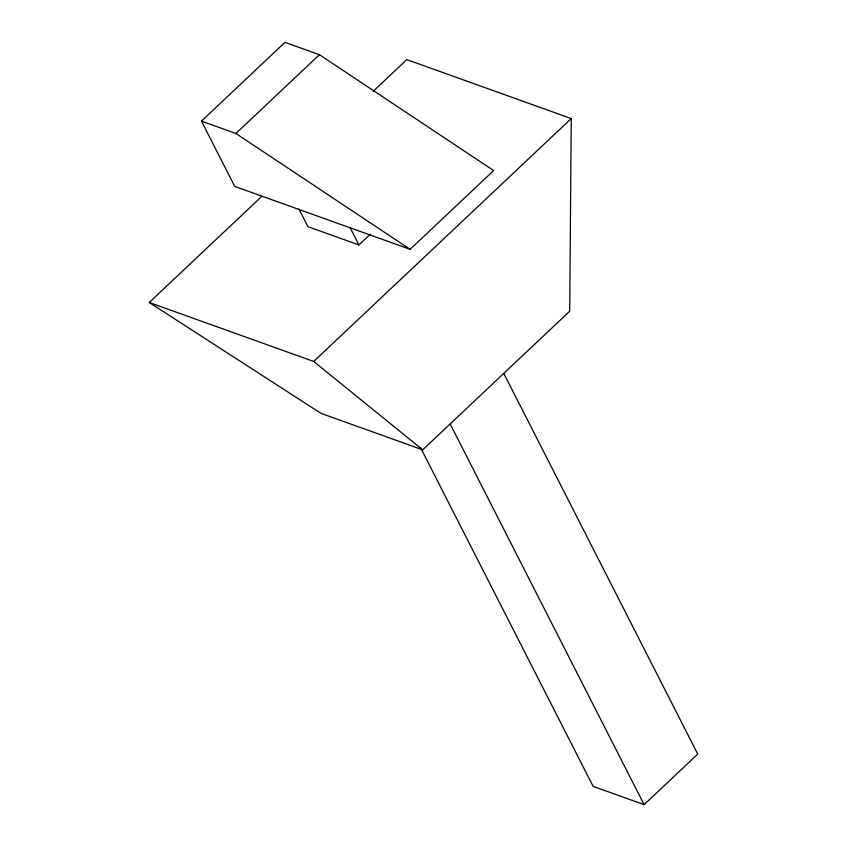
<?xml version="1.0" encoding="UTF-8"?>
<svg xmlns="http://www.w3.org/2000/svg" width="847" height="847" viewBox="0 0 847 847"><rect width="100%" height="100%" fill="white"/><g stroke="black" fill="none" stroke-linecap="round" stroke-linejoin="round"><path stroke-width="1.27" d="M373.178 91.317L406.814 59.597L571.249 118.58L569.713 311.209L422.706 449.842L320.875 413.315L149.263 302.485L261.702 196.451M201.459 121.121L284.984 42.35L319.435 54.706L493.632 170.554L410.107 249.325L234.725 186.414L201.459 121.121L235.911 133.477L410.107 249.325M235.911 133.477L319.435 54.706M298.959 209.018L307.948 226.668L358.948 244.952L370.435 234.121M149.263 302.485L313.697 361.457L571.249 118.58M420.79 448.127L593.122 786.355L644.122 804.65L697.737 754.084L503.785 373.432M313.697 361.457L422.706 449.842M349.949 227.314L358.948 244.952M450.17 423.998L644.122 804.65"/></g></svg>
